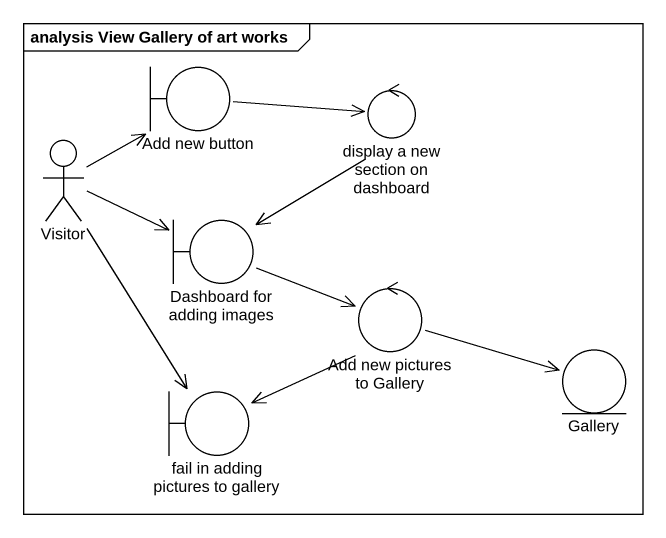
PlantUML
@startuml
mainframe analysis View Gallery of art works
boundary "Add new button" as Add_new_button
control "display a new section on dashboard" as display_a_new_section_on
actor Visitor
boundary "Dashboard for adding images" as Dashboard_for_adding_images
control "Add new pictures to Gallery" as Add_new_pictures_to_Gallery
entity Gallery
boundary "fail in adding pictures to gallery" as fail_in_adding_pictures_to
Add_new_button -right-> display_a_new_section_on
display_a_new_section_on --> Dashboard_for_adding_images
Visitor -up-> Add_new_button
Visitor -right-> Dashboard_for_adding_images
Visitor --> fail_in_adding_pictures_to
Dashboard_for_adding_images -right-> Add_new_pictures_to_Gallery
Add_new_pictures_to_Gallery -right-> Gallery
Add_new_pictures_to_Gallery -left-> fail_in_adding_pictures_to
@enduml
